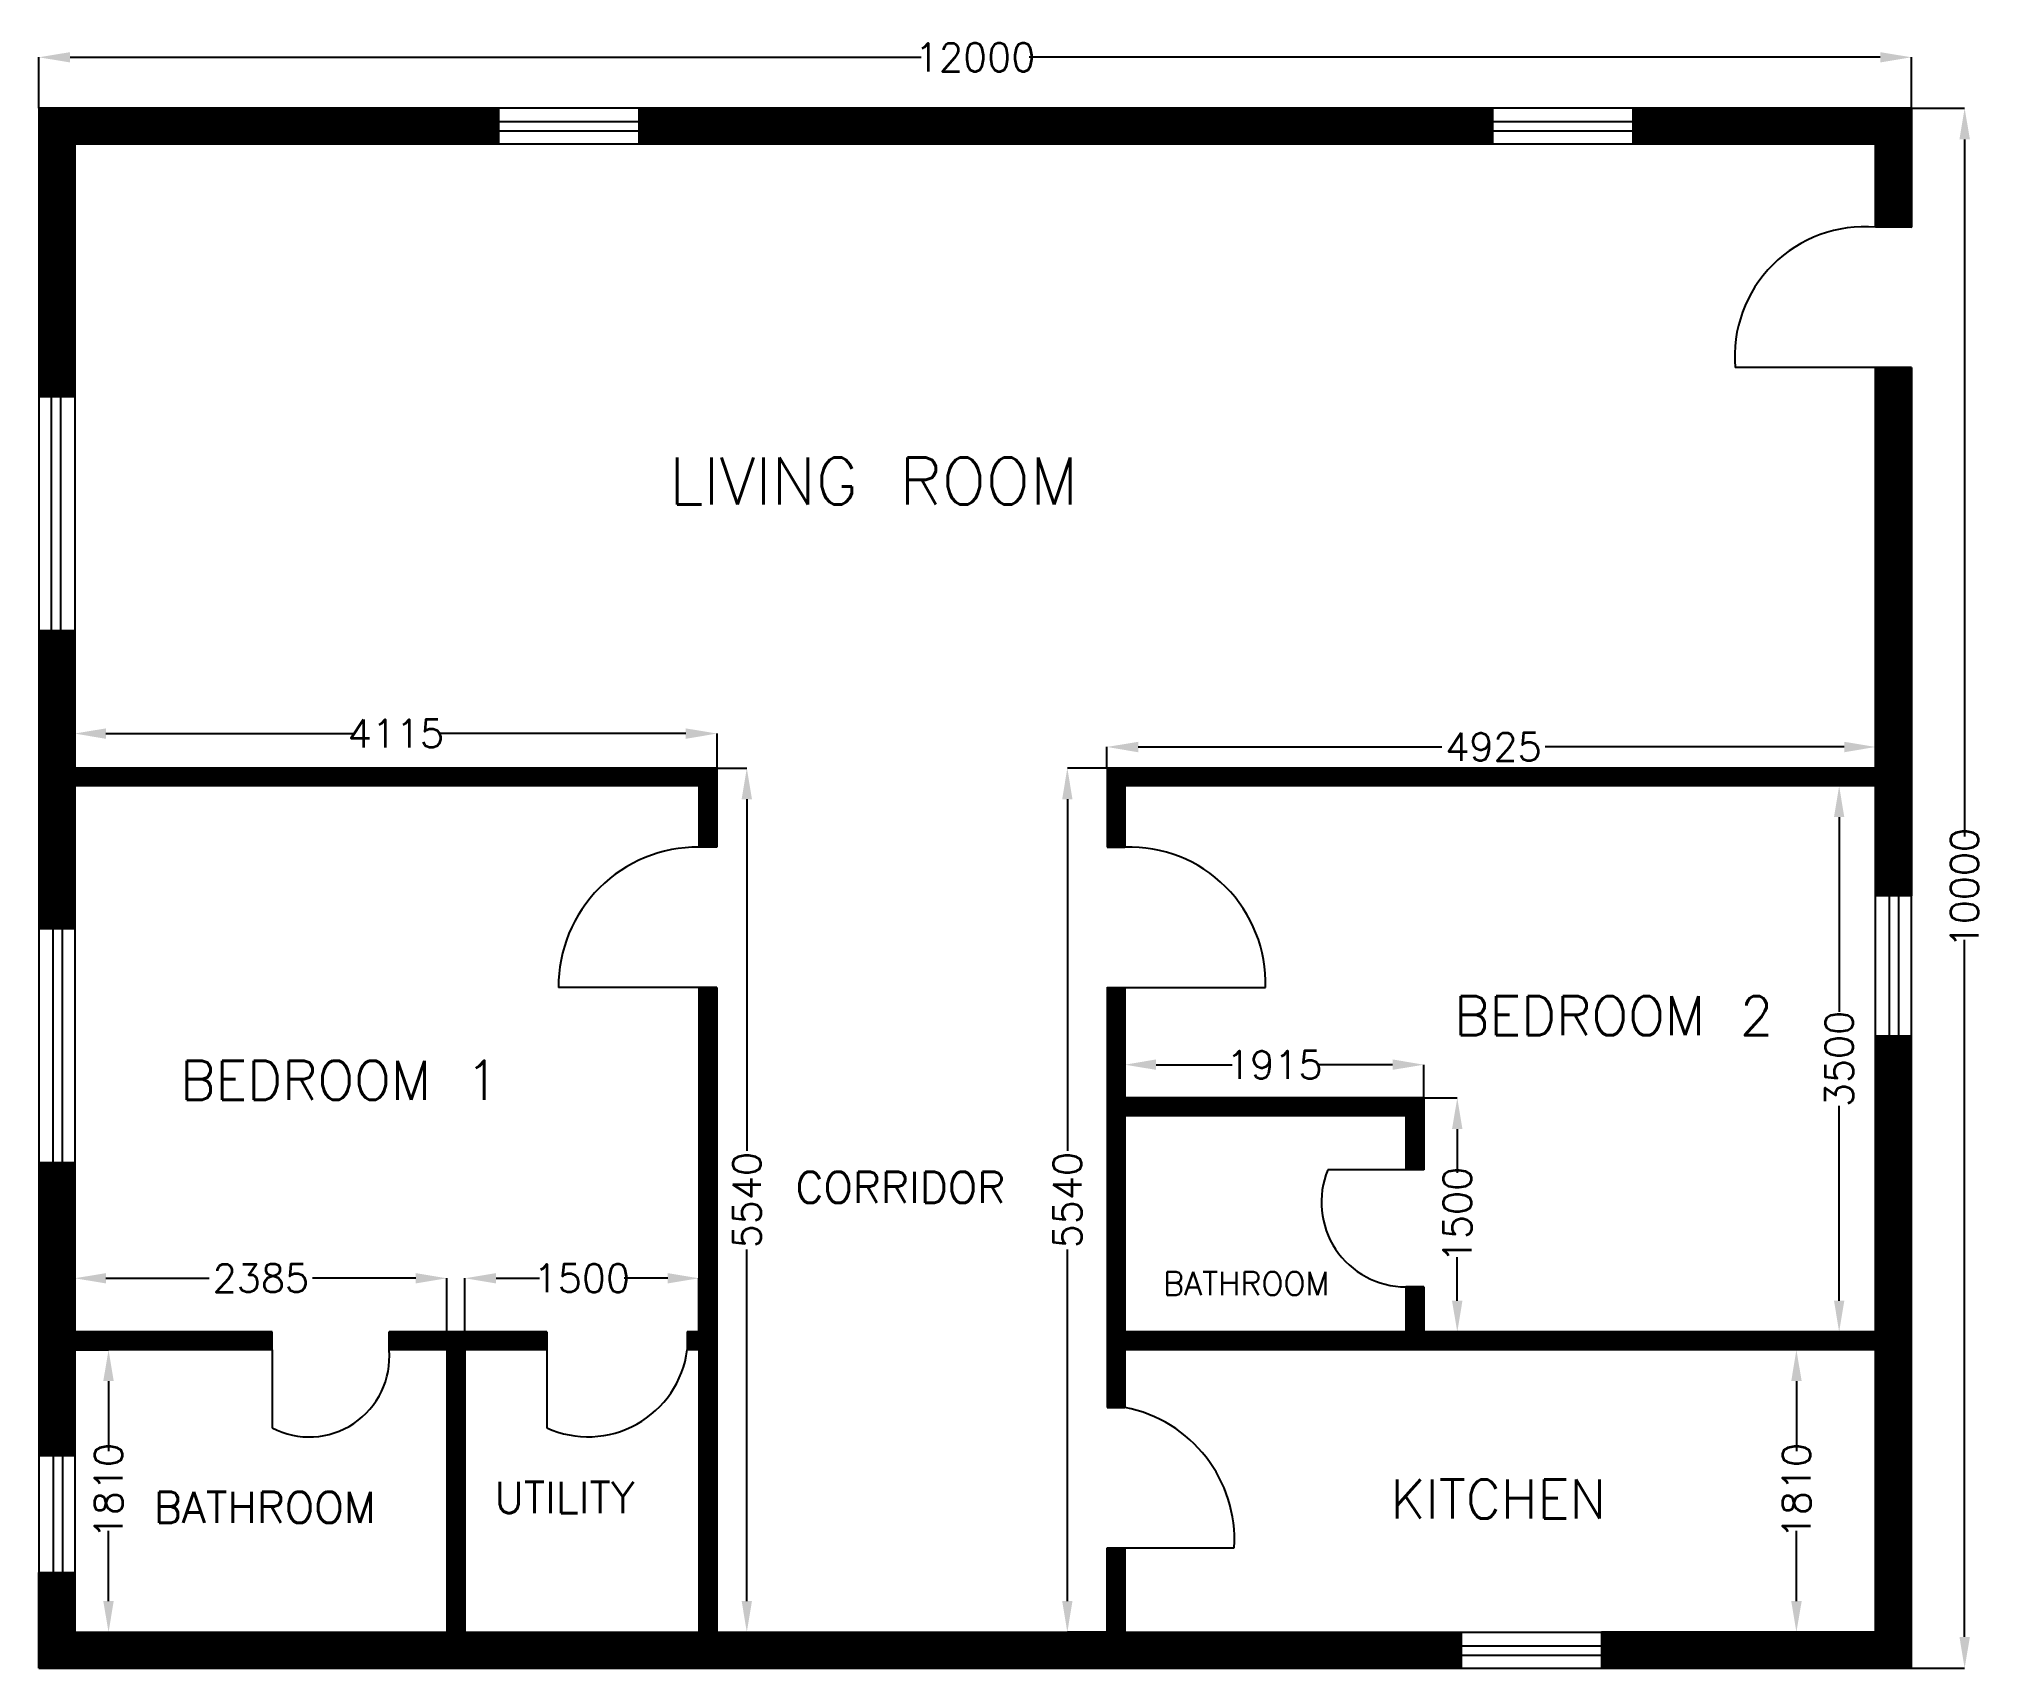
# Model space of a CAD drawing. Header units: millimetres. Extents: x 37 to 12497, y 2245 to 12689.
import ezdxf

# ---------------------------------------------------------------- set-up
doc = ezdxf.new("R2010")
doc.units = ezdxf.units.MM
doc.layers.add('DIMENSION', color=3, linetype='Continuous', lineweight=25)
doc.styles.get("Standard").update_dxf_attribs({"font": 'txt.shx'})
doc.dimstyles.new('Copy of Standard', dxfattribs={"dimscale": 100, "dimtxt": 180, "dimasz": 200, "dimexe": 0, "dimexo": 0.5, "dimgap": 1, "dimtad": 0, "dimtoh": 1, "dimdec": 4, "dimzin": 0, "dimdsep": 46, "dimtxsty": 'Standard', "dimcen": 2.5, "dimadec": 0, "dimazin": 0, "dimtfac": 1, "dimtdec": 4, "dimtofl": 0, "dimtmove": 0, "dimatfit": 3, "dimfxl": 1, "dimtolj": 1, "dimtzin": 0, "dimarcsym": 0})

# ---------------------------------------------------------------- blocks, each defined once
blk = doc.blocks.new('*D32')
at = {"layer": 'Defpoints', "color": 0}
for p in [(12037, 12571), (37, 12245), (12037, 12245)]:
    blk.add_point(p, dxfattribs=at)
at = {"layer": 'DIMENSION', "color": 0, "lineweight": -2}
for p, q in [((37, 12245), (37, 12571)), ((237, 12571), (5691, 12571)), ((11837, 12571), (6383, 12571)), ((12037, 12245), (12037, 12571))]:
    blk.add_line(p, q, dxfattribs=at)
at = {"layer": 'DIMENSION', "color": 0}
for points in [[(237, 12604), (237, 12538), (37, 12571)], [(11837, 12538), (11837, 12604), (12037, 12571)]]:
    blk.add_solid(points, dxfattribs=at)
at = {"layer": 'DIMENSION', "color": 0, "insert": (6037, 12571), "char_height": 180, "attachment_point": 5}
blk.add_mtext('\\A1;12000', dxfattribs=at)
blk = doc.blocks.new('*D35')
at = {"layer": 'Defpoints', "color": 0}
for p in [(12037, 12245), (12037, 2245), (12378, 2245)]:
    blk.add_point(p, dxfattribs=at)
at = {"layer": 'DIMENSION', "color": 0, "lineweight": -2}
for p, q in [((12038, 12245), (12378, 12245)), ((12378, 12045), (12378, 7576)), ((12378, 2445), (12378, 6914)), ((12038, 2245), (12378, 2245))]:
    blk.add_line(p, q, dxfattribs=at)
at = {"layer": 'DIMENSION', "color": 0}
for points in [[(12412, 12045), (12345, 12045), (12378, 12245)], [(12345, 2445), (12412, 2445), (12378, 2245)]]:
    blk.add_solid(points, dxfattribs=at)
at = {"layer": 'DIMENSION', "color": 0, "insert": (12378, 7245), "char_height": 180, "attachment_point": 5, "rotation": 90}
blk.add_mtext('\\A1;10000', dxfattribs=at)
blk = doc.blocks.new('*D38')
at = {"layer": 'Defpoints', "color": 0}
for p in [(4382, 8015), (4382, 2475), (4574, 2475)]:
    blk.add_point(p, dxfattribs=at)
at = {"layer": 'DIMENSION', "color": 0, "lineweight": -2}
for p, q in [((4383, 8015), (4574, 8015)), ((4574, 7815), (4574, 5561)), ((4574, 2675), (4574, 4929)), ((4383, 2475), (4574, 2475))]:
    blk.add_line(p, q, dxfattribs=at)
at = {"layer": 'DIMENSION', "color": 0}
for points in [[(4607, 7815), (4541, 7815), (4574, 8015)], [(4541, 2675), (4607, 2675), (4574, 2475)]]:
    blk.add_solid(points, dxfattribs=at)
at = {"layer": 'DIMENSION', "color": 0, "insert": (4574, 5245), "char_height": 180, "attachment_point": 5, "rotation": 90}
blk.add_mtext('\\A1;5540', dxfattribs=at)
blk = doc.blocks.new('*D47')
at = {"layer": 'Defpoints', "color": 0}
for p in [(6882, 8015), (6628, 2475), (6882, 2475)]:
    blk.add_point(p, dxfattribs=at)
at = {"layer": 'DIMENSION', "color": 0, "lineweight": -2}
for p, q in [((6882, 8015), (6628, 8015)), ((6628, 7815), (6628, 5561)), ((6628, 2675), (6628, 4929)), ((6882, 2475), (6628, 2475))]:
    blk.add_line(p, q, dxfattribs=at)
at = {"layer": 'DIMENSION', "color": 0}
for points in [[(6661, 7815), (6595, 7815), (6628, 8015)], [(6595, 2675), (6661, 2675), (6628, 2475)]]:
    blk.add_solid(points, dxfattribs=at)
at = {"layer": 'DIMENSION', "color": 0, "insert": (6628, 5245), "char_height": 180, "attachment_point": 5, "rotation": 90}
blk.add_mtext('\\A1;5540', dxfattribs=at)
blk = doc.blocks.new('*D50')
at = {"layer": 'Defpoints', "color": 0}
for p in [(11807, 8150), (6882, 8015), (11807, 8015)]:
    blk.add_point(p, dxfattribs=at)
at = {"layer": 'DIMENSION', "color": 0, "lineweight": -2}
for p, q in [((6882, 8015), (6882, 8150)), ((7082, 8150), (9028, 8150)), ((11607, 8150), (9690, 8150)), ((11807, 8015), (11807, 8150))]:
    blk.add_line(p, q, dxfattribs=at)
at = {"layer": 'DIMENSION', "color": 0}
for points in [[(7082, 8183), (7082, 8116), (6882, 8150)], [(11607, 8116), (11607, 8183), (11807, 8150)]]:
    blk.add_solid(points, dxfattribs=at)
at = {"layer": 'DIMENSION', "color": 0, "insert": (9359, 8150), "char_height": 180, "attachment_point": 5}
blk.add_mtext('\\A1;4925', dxfattribs=at)
blk = doc.blocks.new('*D55')
at = {"layer": 'Defpoints', "color": 0}
for p in [(4383, 8236), (267, 8015), (4383, 8015)]:
    blk.add_point(p, dxfattribs=at)
at = {"layer": 'DIMENSION', "color": 0, "lineweight": -2}
for p, q in [((267, 8015), (267, 8236)), ((467, 8236), (2054, 8236)), ((4183, 8236), (2596, 8236)), ((4383, 8015), (4383, 8236))]:
    blk.add_line(p, q, dxfattribs=at)
at = {"layer": 'DIMENSION', "color": 0}
for points in [[(467, 8269), (467, 8202), (267, 8236)], [(4183, 8202), (4183, 8269), (4383, 8236)]]:
    blk.add_solid(points, dxfattribs=at)
at = {"layer": 'DIMENSION', "color": 0, "insert": (2325, 8236), "char_height": 180, "attachment_point": 5}
blk.add_mtext('\\A1;4115', dxfattribs=at)
blk = doc.blocks.new('*D58')
at = {"layer": 'Defpoints', "color": 0}
for p in [(2652, 4744), (267, 4400), (2652, 4400)]:
    blk.add_point(p, dxfattribs=at)
at = {"layer": 'DIMENSION', "color": 0, "lineweight": -2}
for p, q in [((267, 4400), (267, 4744)), ((467, 4744), (1129, 4744)), ((2452, 4744), (1791, 4744)), ((2652, 4400), (2652, 4744))]:
    blk.add_line(p, q, dxfattribs=at)
at = {"layer": 'DIMENSION', "color": 0}
for points in [[(467, 4777), (467, 4711), (267, 4744)], [(2452, 4711), (2452, 4777), (2652, 4744)]]:
    blk.add_solid(points, dxfattribs=at)
at = {"layer": 'DIMENSION', "color": 0, "insert": (1460, 4744), "char_height": 180, "attachment_point": 5}
blk.add_mtext('\\A1;2385', dxfattribs=at)
blk = doc.blocks.new('*D66')
at = {"layer": 'Defpoints', "color": 0}
for p in [(4267, 4744), (2767, 4400), (4267, 4400)]:
    blk.add_point(p, dxfattribs=at)
at = {"layer": 'DIMENSION', "color": 0, "lineweight": -2}
for p, q in [((2767, 4400), (2767, 4744)), ((2967, 4744), (3246, 4744)), ((4067, 4744), (3788, 4744)), ((4267, 4400), (4267, 4744))]:
    blk.add_line(p, q, dxfattribs=at)
at = {"layer": 'DIMENSION', "color": 0}
for points in [[(2967, 4777), (2967, 4711), (2767, 4744)], [(4067, 4711), (4067, 4777), (4267, 4744)]]:
    blk.add_solid(points, dxfattribs=at)
at = {"layer": 'DIMENSION', "color": 0, "insert": (3517, 4744), "char_height": 180, "attachment_point": 5}
blk.add_mtext('\\A1;1500', dxfattribs=at)
blk = doc.blocks.new('*D71')
at = {"layer": 'Defpoints', "color": 0}
for p in [(267, 4285), (484, 4285), (267, 2475)]:
    blk.add_point(p, dxfattribs=at)
at = {"layer": 'DIMENSION', "color": 0, "lineweight": -2}
for p, q in [((268, 4285), (484, 4285)), ((484, 4085), (484, 3636)), ((484, 2675), (484, 3124)), ((268, 2475), (484, 2475))]:
    blk.add_line(p, q, dxfattribs=at)
at = {"layer": 'DIMENSION', "color": 0}
for points in [[(517, 4085), (450, 4085), (484, 4285)], [(450, 2675), (517, 2675), (484, 2475)]]:
    blk.add_solid(points, dxfattribs=at)
at = {"layer": 'DIMENSION', "color": 0, "insert": (484, 3380), "char_height": 180, "attachment_point": 5, "rotation": 90}
blk.add_mtext('\\A1;1810', dxfattribs=at)
blk = doc.blocks.new('*D76')
at = {"layer": 'Defpoints', "color": 0}
for p in [(11300, 4285), (11807, 4285), (11807, 2475)]:
    blk.add_point(p, dxfattribs=at)
at = {"layer": 'DIMENSION', "color": 0, "lineweight": -2}
for p, q in [((11807, 4285), (11300, 4285)), ((11300, 4085), (11300, 3636)), ((11300, 2675), (11300, 3124)), ((11807, 2475), (11300, 2475))]:
    blk.add_line(p, q, dxfattribs=at)
at = {"layer": 'DIMENSION', "color": 0}
for points in [[(11334, 4085), (11267, 4085), (11300, 4285)], [(11267, 2675), (11334, 2675), (11300, 2475)]]:
    blk.add_solid(points, dxfattribs=at)
at = {"layer": 'DIMENSION', "color": 0, "insert": (11300, 3380), "char_height": 180, "attachment_point": 5, "rotation": 90}
blk.add_mtext('\\A1;1810', dxfattribs=at)
blk = doc.blocks.new('*D79')
at = {"layer": 'Defpoints', "color": 0}
for p in [(11574, 7900), (11807, 7900), (11807, 4400)]:
    blk.add_point(p, dxfattribs=at)
at = {"layer": 'DIMENSION', "color": 0, "lineweight": -2}
for p, q in [((11807, 7900), (11574, 7900)), ((11574, 7700), (11574, 6451)), ((11574, 4600), (11574, 5849)), ((11807, 4400), (11574, 4400))]:
    blk.add_line(p, q, dxfattribs=at)
at = {"layer": 'DIMENSION', "color": 0}
for points in [[(11607, 7700), (11541, 7700), (11574, 7900)], [(11541, 4600), (11607, 4600), (11574, 4400)]]:
    blk.add_solid(points, dxfattribs=at)
at = {"layer": 'DIMENSION', "color": 0, "insert": (11574, 6150), "char_height": 180, "attachment_point": 5, "rotation": 90}
blk.add_mtext('\\A1;3500', dxfattribs=at)
blk = doc.blocks.new('*D85')
at = {"layer": 'Defpoints', "color": 0}
for p in [(8912, 6113), (6997, 5900), (8912, 5900)]:
    blk.add_point(p, dxfattribs=at)
at = {"layer": 'DIMENSION', "color": 0, "lineweight": -2}
for p, q in [((6997, 5900), (6997, 6113)), ((7197, 6113), (7684, 6113)), ((8712, 6113), (8226, 6113)), ((8912, 5900), (8912, 6113))]:
    blk.add_line(p, q, dxfattribs=at)
at = {"layer": 'DIMENSION', "color": 0}
for points in [[(7197, 6147), (7197, 6080), (6997, 6113)], [(8712, 6080), (8712, 6147), (8912, 6113)]]:
    blk.add_solid(points, dxfattribs=at)
at = {"layer": 'DIMENSION', "color": 0, "insert": (7955, 6113), "char_height": 180, "attachment_point": 5}
blk.add_mtext('\\A1;1915', dxfattribs=at)
blk = doc.blocks.new('*D92')
at = {"layer": 'Defpoints', "color": 0}
for p in [(8912, 5900), (9127, 5900), (8912, 4400)]:
    blk.add_point(p, dxfattribs=at)
at = {"layer": 'DIMENSION', "color": 0, "lineweight": -2}
for p, q in [((8913, 5900), (9127, 5900)), ((9127, 5700), (9127, 5421)), ((9127, 4600), (9127, 4879)), ((8913, 4400), (9127, 4400))]:
    blk.add_line(p, q, dxfattribs=at)
at = {"layer": 'DIMENSION', "color": 0}
for points in [[(9160, 5700), (9093, 5700), (9127, 5900)], [(9093, 4600), (9160, 4600), (9127, 4400)]]:
    blk.add_solid(points, dxfattribs=at)
at = {"layer": 'DIMENSION', "color": 0, "insert": (9127, 5150), "char_height": 180, "attachment_point": 5, "rotation": 90}
blk.add_mtext('\\A1;1500', dxfattribs=at)

msp = doc.modelspace()

# ---------------------------------------------------------------- hatches: boundary and pattern name
h = msp.add_hatch()
h.set_pattern_fill('ANSI31', color=256, style=0)
h.paths.add_polyline_path([(37.44746, 12244.89717), (2983.10189, 12244.89717), (2983.10189, 12159.91126), (2983.10189, 12099.91126), (2983.10189, 12014.89717), (267.44746, 12014.89717), (267.44746, 10397.19628), (177.46072, 10397.19628), (117.46072, 10397.19628), (37.44746, 10397.19628)])
h.paths.add_polyline_path([(3883.10189, 12244.89717), (9352.68402, 12244.89717), (9352.68402, 12160.09907), (9352.68402, 12100.09907), (9352.68402, 12014.89717), (3883.10189, 12014.89717), (3883.10189, 12099.91126), (3883.10189, 12159.91126)])
h.paths.add_polyline_path([(10252.68402, 12244.89717), (12037.44746, 12244.89717), (12037.44746, 11481.79901), (11807.44746, 11481.79901), (11807.44746, 12014.89717), (10252.68402, 12014.89717), (10252.68402, 12100.09907), (10252.68402, 12160.09907)])
h.paths.add_polyline_path([(11807.44746, 10581.79901), (12037.44746, 10581.79901), (12037.44746, 7195.54233), (11956.2297, 7195.54233), (11896.2297, 7195.54233), (11807.44746, 7195.54233), (11807.44746, 7899.89717), (6997.44746, 7899.89717), (6997.44746, 7507.95103), (6882.44746, 7507.95103), (6882.44746, 8014.89717), (11807.44746, 8014.89717)])
h.paths.add_polyline_path([(11956.2297, 6295.54233), (12037.44746, 6295.54233), (12037.44746, 2244.89717), (10051.35515, 2244.89717), (10051.35515, 2327.51439), (10051.35515, 2387.51439), (10051.35515, 2474.89717), (11807.44746, 2474.89717), (11807.44746, 4284.89717), (6997.44746, 4284.89717), (6997.44746, 3916.05898), (6882.44746, 3916.05898), (6882.44746, 6607.95103), (6997.44746, 6607.95103), (6997.44746, 5899.89717), (8912.44746, 5899.89717), (8912.44746, 5439.13458), (8797.44746, 5439.13458), (8797.44746, 5784.89717), (6997.44746, 5784.89717), (6997.44746, 4399.89717), (8797.44746, 4399.89717), (8797.44746, 4689.13458), (8912.44746, 4689.13458), (8912.44746, 4399.89717), (11807.44746, 4399.89717), (11807.44746, 6295.54233), (11896.2297, 6295.54233)])
h.paths.add_polyline_path([(4382.44746, 2474.89717), (6882.44746, 2474.89717), (6882.44746, 3016.05898), (6997.44746, 3016.05898), (6997.44746, 2474.89717), (9151.35515, 2474.89717), (9151.35515, 2387.51439), (9151.35515, 2327.51439), (9151.35515, 2244.89717), (37.44746, 2244.89717), (37.44746, 2858.78082), (128.89409, 2858.78082), (188.89409, 2858.78082), (267.44746, 2858.78082), (267.44746, 2474.89717), (2652.44746, 2474.89717), (2652.44746, 4284.89717), (2281.89731, 4284.89717), (2281.89731, 4399.89717), (3292.51447, 4399.89717), (3292.51447, 4284.89717), (2767.44746, 4284.89717), (2767.44746, 2474.89717), (4267.44746, 2474.89717), (4267.44746, 4284.89717), (4192.51447, 4284.89717), (4192.51447, 4399.89717), (4267.44746, 4399.89717), (4267.44746, 6607.95103), (4382.44746, 6607.95103)])
h.paths.add_polyline_path([(37.44746, 5483.70242), (125.82659, 5483.70242), (185.82659, 5483.70242), (267.44746, 5483.70242), (267.44746, 4399.89717), (1531.89731, 4399.89717), (1531.89731, 4284.89717), (267.44746, 4284.89717), (267.44746, 3608.78082), (188.89409, 3608.78082), (128.89409, 3608.78082), (37.44746, 3608.78082)])
h.paths.add_polyline_path([(117.46072, 8897.19628), (177.46072, 8897.19628), (267.44746, 8897.19628), (267.44746, 8014.89717), (4382.44746, 8014.89717), (4382.44746, 7507.95103), (4267.44746, 7507.95103), (4267.44746, 7899.89717), (267.44746, 7899.89717), (267.44746, 6983.70242), (185.82659, 6983.70242), (125.82659, 6983.70242), (37.44746, 6983.70242), (37.44746, 8897.19628)])

# ---------------------------------------------------------------- linework, layer by layer
for p, q in [((12037.44746, 12244.89717), (37.44746, 12244.89717)), ((37.44746, 12244.89717), (37.44746, 12244.89717)), ((37.44746, 12244.89717), (37.44746, 10397.19628)), ((37.44746, 12244.89717), (37.44746, 10397.19628)), ((37.44746, 12244.89717), (2983.10189, 12244.89717)), ((2983.10189, 12244.89717), (2983.10189, 12014.89717)), ((2983.10189, 12244.89717), (2983.10189, 12129.91126)), ((3883.10189, 12244.89717), (3883.10189, 12014.89717)), ((9352.68402, 12245.22598), (9352.68402, 12014.89717)), ((10252.68402, 12245.22598), (10252.68402, 12014.89717)), ((12037.44746, 12244.89717), (12037.44746, 11481.79901)), ((12037.44746, 11481.79901), (12037.44746, 12244.89717)), ((12037.44746, 12244.89717), (12037.44746, 12244.89717)), ((12037.44746, 12244.89717), (12037.44746, 12244.89717)), ((12037.44746, 12244.89717), (12037.44746, 12244.89717)), ((2983.10189, 12159.91126), (3883.10189, 12159.91126)), ((2983.10189, 12099.91126), (3883.10189, 12099.91126)), ((9352.68402, 12160.09907), (10252.68402, 12160.09907)), ((9352.68402, 12100.09907), (10252.68402, 12100.09907)), ((11807.44746, 12014.89717), (267.44746, 12014.89717)), ((267.44746, 12014.89717), (267.44746, 10397.19628)), ((11807.44746, 11481.79901), (11807.44746, 12014.89717)), ((12037.44746, 11481.79901), (11807.44746, 11481.79901)), ((11807.44746, 10581.79901), (10907.44746, 10581.79901)), ((10907.44746, 10581.79901), (10907.44746, 10581.79901)), ((12037.44746, 10581.79901), (11807.44746, 10581.79901)), ((11807.44746, 8014.89717), (11807.44746, 10581.79901)), ((12037.44746, 2244.89717), (12037.44746, 10581.79901)), ((12037.44746, 10581.79901), (12037.44746, 7195.54233)), ((37.44746, 10397.19628), (267.44746, 10397.19628)), ((37.44746, 10397.19628), (37.44746, 8897.19628)), ((117.46072, 8897.19628), (117.46072, 10397.19628)), ((177.46072, 8897.19628), (177.46072, 10397.19628)), ((267.44746, 10397.19628), (267.44746, 8897.19628)), ((37.44746, 8897.19628), (267.44746, 8897.19628)), ((37.44746, 8897.19628), (37.44746, 2244.89717)), ((37.44746, 8897.19628), (37.44746, 8897.19628)), ((267.44746, 8897.19628), (267.44746, 8014.89717)), ((4382.44746, 8014.89717), (267.44746, 8014.89717)), ((4382.44746, 8014.89717), (4382.44746, 7899.89717)), ((6882.44746, 8014.89717), (6882.44746, 7899.89717)), ((11807.44746, 8014.89717), (6882.44746, 8014.89717)), ((4267.44746, 7899.89717), (267.44746, 7899.89717)), ((267.44746, 7899.89717), (267.44746, 4399.89717)), ((267.44746, 7899.89717), (267.44746, 6983.70242)), ((4267.44746, 7899.89717), (4267.44746, 7507.95103)), ((4382.44746, 7899.89717), (4382.44746, 7899.89717)), ((4382.44746, 7899.89717), (4382.44746, 7507.95103)), ((4382.44746, 7899.89717), (4382.44746, 7507.95103)), ((6882.44746, 7899.89717), (6882.44746, 7507.95103)), ((11807.44746, 7899.89717), (6997.44746, 7899.89717)), ((6997.44746, 7899.89717), (6997.44746, 7507.95103)), ((11957.97988, 7911.9013), (7032.97988, 7911.9013)), ((11807.44746, 4399.89717), (11807.44746, 7899.89717)), ((4382.44746, 7507.95103), (4267.44746, 7507.95103)), ((6882.44746, 7507.95103), (6997.44746, 7507.95103)), ((6882.44746, 7507.95103), (6997.44746, 7507.95103)), ((12037.44746, 7195.54233), (11807.44746, 7195.54233)), ((11896.2297, 6295.54233), (11896.2297, 7195.54233)), ((11956.2297, 6295.54233), (11956.2297, 7195.54233)), ((267.44746, 6983.70242), (37.44746, 6983.70242)), ((125.82659, 6983.70242), (125.82659, 5483.70242)), ((267.44746, 6983.70242), (155.82659, 6983.70242)), ((185.82659, 6983.70242), (185.82659, 5483.70242)), ((4267.44746, 6607.95103), (3367.44746, 6607.95103)), ((4382.44746, 6607.95103), (4267.44746, 6607.95103)), ((4267.44746, 6607.95103), (4267.44746, 4399.89717)), ((4382.44746, 6607.95103), (4382.44746, 2474.89717)), ((6882.44746, 6607.95103), (6997.44746, 6607.95103)), ((6882.44746, 6607.95103), (6882.44746, 3916.05898)), ((6997.44746, 6607.95103), (6997.44746, 5899.89717)), ((6997.44746, 6607.95103), (7897.44746, 6607.95103)), ((7897.44746, 6607.95103), (7897.44746, 6607.95103)), ((12037.44746, 6295.54233), (11807.44746, 6295.54233)), ((11807.44746, 6295.54233), (11926.2297, 6295.54233)), ((8912.44746, 5899.89717), (6997.44746, 5899.89717)), ((8912.44746, 5899.89717), (8912.44746, 5439.13458)), ((8912.44746, 5899.89717), (8912.44746, 5439.13458)), ((8797.44746, 5784.89717), (6997.44746, 5784.89717)), ((6997.44746, 5784.89717), (6997.44746, 4399.89717)), ((8797.44746, 5784.89717), (8797.44746, 5439.13458)), ((267.44746, 5483.70242), (37.44746, 5483.70242)), ((8797.44746, 5439.13458), (8297.44746, 5439.13458)), ((8297.44746, 5439.13458), (8297.44746, 5439.13458)), ((8912.44746, 5439.13458), (8797.44746, 5439.13458)), ((8912.44746, 4689.13458), (8797.44746, 4689.13458)), ((8797.44746, 4689.13458), (8797.44746, 4399.89717)), ((8912.44746, 4689.13458), (8912.44746, 4399.89717)), ((1531.89731, 4399.89717), (267.44746, 4399.89717)), ((1531.89731, 4284.89717), (1531.89731, 4399.89717)), ((2281.89731, 4284.89717), (2281.89731, 4399.89717)), ((3292.51447, 4399.89717), (2281.89731, 4399.89717)), ((3292.51447, 4399.89717), (3292.51447, 4284.89717)), ((4192.51447, 4399.89717), (4192.51447, 4284.89717)), ((4267.44746, 4399.89717), (4192.51447, 4399.89717)), ((4267.44746, 4399.89717), (4192.51447, 4399.89717)), ((8797.44746, 4399.89717), (6997.44746, 4399.89717)), ((11807.44746, 4399.89717), (8912.44746, 4399.89717)), ((1531.89731, 4284.89717), (267.44746, 4284.89717)), ((267.44746, 4284.89717), (267.44746, 2474.89717)), ((1531.89731, 4284.89717), (1531.89731, 3784.89717)), ((2652.44746, 4284.89717), (2281.89731, 4284.89717)), ((2652.44746, 4284.89717), (2281.89731, 4284.89717)), ((2652.44746, 4284.89717), (2652.44746, 2474.89717)), ((2767.44746, 4284.89717), (2767.44746, 2474.89717)), ((3292.51447, 4284.89717), (2767.44746, 4284.89717)), ((3292.51447, 4284.89717), (3292.51447, 3784.89717)), ((4267.44746, 4284.89717), (4192.51447, 4284.89717)), ((4267.44746, 4284.89717), (4267.44746, 2474.89717)), ((11807.44746, 4284.89717), (6997.44746, 4284.89717)), ((6997.44746, 4284.89717), (6997.44746, 3916.05898)), ((11807.44746, 2474.89717), (11807.44746, 4284.89717)), ((6882.44746, 3916.05898), (6997.44746, 3916.05898)), ((6997.44746, 3916.05898), (6997.44746, 3916.05898)), ((6997.44746, 3916.05898), (6997.44746, 3916.05898)), ((1531.89731, 3784.89717), (1531.89731, 3784.89717)), ((3292.51447, 3784.89717), (3292.51447, 3784.89717)), ((37.44746, 3608.78082), (267.44746, 3608.78082)), ((128.89409, 3608.78082), (128.89409, 2858.78082)), ((128.89409, 3608.78082), (128.89409, 2858.78082)), ((267.44746, 3608.78082), (158.89409, 3608.78082)), ((158.89409, 3608.78082), (158.89409, 3608.78082)), ((188.89409, 3608.78082), (188.89409, 2858.78082)), ((6882.44746, 3016.05898), (6997.44746, 3016.05898)), ((6882.44746, 2474.89717), (6882.44746, 3016.05898)), ((6882.44746, 3016.05898), (6882.44746, 2474.89717)), ((6997.44746, 3016.05898), (6997.44746, 2474.89717)), ((6997.44746, 3016.05898), (7697.44746, 3016.05898)), ((7697.44746, 3016.05898), (7697.44746, 3016.05898)), ((37.44746, 2244.89717), (37.44746, 2858.78082)), ((37.44746, 2858.78082), (267.44746, 2858.78082)), ((267.44746, 2474.89717), (2652.44746, 2474.89717)), ((2767.44746, 2474.89717), (4267.44746, 2474.89717)), ((4382.44746, 2474.89717), (6882.44746, 2474.89717)), ((6997.44746, 2474.89717), (11807.44746, 2474.89717)), ((9151.35515, 2474.89717), (9151.35515, 2244.89717)), ((9151.35515, 2474.89717), (9151.35515, 2357.51439)), ((9151.35515, 2387.51439), (10051.35515, 2387.51439)), ((11807.44746, 2474.89717), (10051.35515, 2474.89717)), ((10051.35515, 2474.89717), (10051.35515, 2244.89717)), ((37.44746, 2244.89717), (12037.44746, 2244.89717)), ((9151.35515, 2327.51439), (10051.35515, 2327.51439))]:
    msp.add_line(p, q)
for centre, radius, start, end in [((11737.1823, 10652.06417), 832.70469, 85.159520494, 184.840479506), ((4260.68549, 6614.713), 893.26363, 89.566269169, 180.433730831), ((7026.20048, 6636.70406), 871.72131, 358.109802295, 91.890197705), ((8798.09686, 5231.23418), 542.09999, 157.448772465, 269.931362587), ((1769.29084, 4241.30686), 514.45651, 242.519590951, 4.860544101), ((3556.67623, 4369.406), 641.42966, 245.679980704, 352.429227495), ((6833.76208, 3066.52591), 865.15856, 356.655891195, 79.094076107)]:
    msp.add_arc(centre, radius, start, end)

# ---------------------------------------------------------------- texts
for s, height, p in [('LIVING ROOM', 300, (4077.15265, 9704.51871)), ('BEDROOM 2', 250, (9107.76587, 6301.51872)), ('BEDROOM 1', 250, (943.67403, 5888.86533)), ('CORRIDOR', 200, (4885.06057, 5227.09861)), ('BATHROOM', 150, (7241.8591, 4635.69214)), ('BATHROOM', 200, (773.87888, 3175.24143)), ('UTILITY', 200, (2956.80925, 3238.79354)), ('KITCHEN', 250, (8698.91574, 3203.76586))]:
    msp.add_text(s, height=height).set_placement(p)

# ---------------------------------------------------------------- dimensions: what is measured, and where the dimension line sits
at = {"layer": 'DIMENSION'}
for base, p1, p2, text, picture, middle in [((12037.44746, 12570.99551), (37.44746, 12244.89717), (12037.44746, 12244.89717), '12000', '*D32', (6037.44746, 12570.99551)), ((4382.94746, 8235.51067), (267.44746, 8014.89717), (4382.94746, 8014.89717), '4115', '*D55', (2325.19746, 8235.51067)), ((8912.44746, 6113.29324), (6997.44746, 5899.89717), (8912.44746, 5899.89717), '1915', '*D85', (7954.94746, 6113.29324)), ((2652.44746, 4744.12071), (267.44746, 4399.89717), (2652.44746, 4399.89717), '2385', '*D58', (1459.94746, 4744.12071)), ((4267.44746, 4744.12071), (2767.44746, 4399.89717), (4267.44746, 4399.89717), '1500', '*D66', (3517.44746, 4744.12071))]:
    dim = msp.add_linear_dim(base=base, p1=p1, p2=p2, text=text, dimstyle='Copy of Standard', override={"dimscale": 1, "dimlfac": 1, "dimtxsty": 'Standard', "dimsah": 1, "dimtolj": 1}, dxfattribs=at)
    dim.commit()
    dim.dimension.update_dxf_attribs({"geometry": picture, "text_midpoint": middle})
for base, p1, p2, angle, text, picture, middle in [((12378.42776, 2244.89717), (12037.44746, 12245.39717), (12037.44746, 2244.89717), 90, '10000', '*D35', (12378.42776, 7245.14717)), ((4574.14431, 2474.89717), (4382.44746, 8014.89717), (4382.44746, 2474.89717), 90, '5540', '*D38', (4574.14431, 5244.89717)), ((6627.90311, 2474.89717), (6882.44746, 8014.89717), (6882.44746, 2474.89717), 90, '5540', '*D47', (6627.90311, 5244.89717)), ((11574.03889, 7899.89717), (11807.44746, 4399.89717), (11807.44746, 7899.89717), 270, '3500', '*D79', (11574.03889, 6149.89717)), ((9126.64299, 5899.89717), (8912.44746, 4399.89717), (8912.44746, 5899.89717), 90, '1500', '*D92', (9126.64299, 5149.89717)), ((483.74136, 4284.89717), (267.44746, 2474.89717), (267.44746, 4284.89717), 90, '1810', '*D71', (483.74136, 3379.89717)), ((11300.20439, 4284.89717), (11807.44746, 2474.89717), (11807.44746, 4284.89717), 270, '1810', '*D76', (11300.20439, 3379.89717))]:
    dim = msp.add_linear_dim(base=base, p1=p1, p2=p2, angle=angle, text=text, dimstyle='Copy of Standard', override={"dimscale": 1, "dimlfac": 1, "dimtxsty": 'Standard', "dimsah": 1, "dimtolj": 1}, dxfattribs=at)
    dim.commit()
    dim.dimension.update_dxf_attribs({"geometry": picture, "text_midpoint": middle})
dim = msp.add_linear_dim(base=(11807.44746, 8149.62946), p1=(6882.44746, 8014.89717), p2=(11807.44746, 8014.89717), text='4925', dimstyle='Copy of Standard', override={"dimscale": 1, "dimlfac": 1, "dimtxsty": 'Standard', "dimsah": 1, "dimtolj": 1}, dxfattribs=at)
dim.commit()
dim.dimension.update_dxf_attribs({"geometry": '*D50', "text_midpoint": (9358.65928, 8149.62946), "dimtype": 160})

doc.saveas('drawing.dxf')
